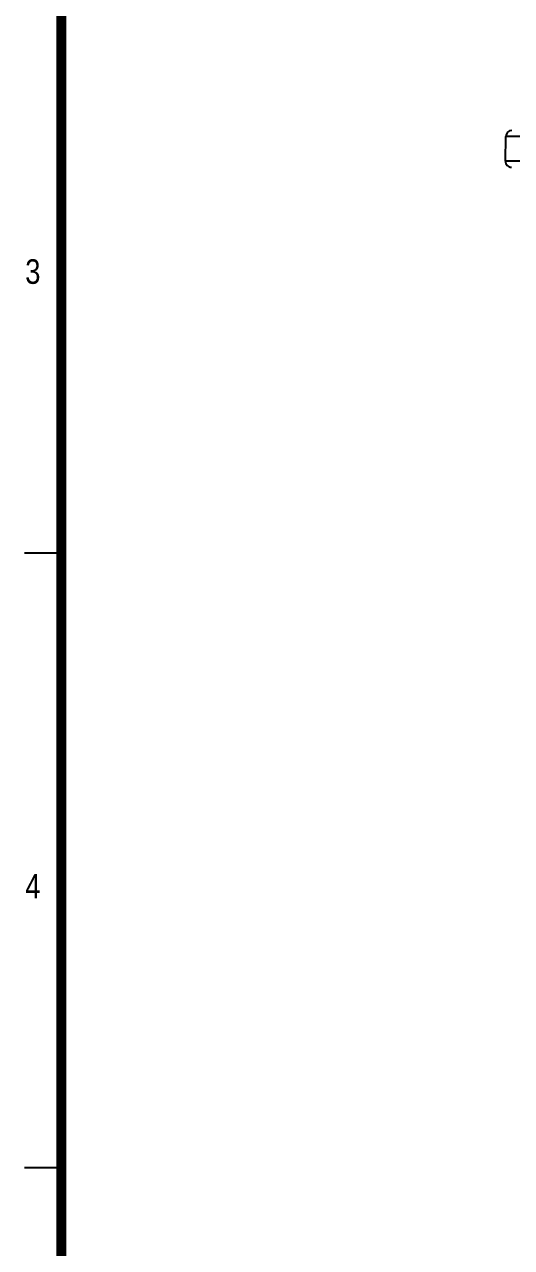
# Model space of a CAD drawing. Header units: millimetres. Extents: x 509 to 2357, y -197 to 647.
# Drawn here: x 1800.6 to 1840.2, y -30.8 to 68.7 of the extents above; entities that cross this region are included whole.
import ezdxf

# ---------------------------------------------------------------- set-up
doc = ezdxf.new("R2010")
doc.units = ezdxf.units.MM
doc.layers.get('0').update_dxf_attribs({"linetype": 'CONTINUOUS'})
doc.layers.add('COVER_TOP_55DXF_CONTINUOUS_LINE', color=7, linetype='CONTINUOUS')
doc.styles.get("Standard").update_dxf_attribs({"font": 'gulim.ttc', "width": 0.8})

msp = doc.modelspace()

# ---------------------------------------------------------------- linework, layer by layer
for p, q in [((1803.589, 25.65), (1800.589, 25.65)), ((1803.589, -24.35), (1800.589, -24.35))]:
    msp.add_line(p, q)
at = {"const_width": 0.8}
msp.add_lwpolyline([(2353.589, 205.65), (1803.589, 205.65), (1803.589, -174.35), (2353.589, -174.35)], close=True, dxfattribs=at)
at = {"layer": 'COVER_TOP_55DXF_CONTINUOUS_LINE', "color": 7, "linetype": 'Continuous'}
for p, q in [((1839.714, 57.559), (1839.749, 59.559)), ((1843.255, 59.559), (1839.749, 59.559)), ((1844.028, 57.559), (1839.714, 57.559))]:
    msp.add_line(p, q, dxfattribs=at)
for centre, start, end in [((1840.249, 59.55), 90, 179), ((1840.214, 57.55), 179, 270)]:
    msp.add_arc(centre, 0.5, start, end, dxfattribs=at)

# ---------------------------------------------------------------- texts
at = {"width": 0.85}
for s, p in [('3', (1800.653, 47.569)), ('4', (1800.653, -2.431))]:
    msp.add_text(s, height=2, dxfattribs=at).set_placement(p)

doc.saveas('drawing.dxf')
